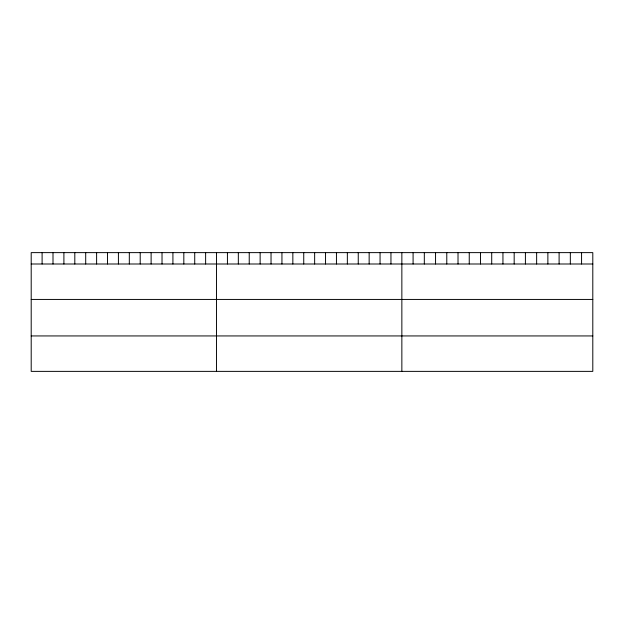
<?xml version="1.0" encoding="UTF-8"?>
<svg xmlns="http://www.w3.org/2000/svg" width="624" height="624" viewBox="0 0 624 624"><rect width="100%" height="100%" fill="white"/><g stroke="black" fill="none" stroke-linecap="round" stroke-linejoin="round"><path stroke-width="0.94" d="M592.8 263.999L592.8 371.374L31.2 371.374L31.2 252.626L592.8 252.626L592.8 263.999L31.2 263.999M31.2 299.434L592.8 299.434M31.2 335.938L592.8 335.938M581.568 252.626L581.568 263.999M570.336 252.626L570.336 263.999M559.104 252.626L559.104 263.999M547.872 252.626L547.872 263.999M536.64 252.626L536.64 263.999M525.408 252.626L525.408 263.999M514.176 252.626L514.176 263.999M502.944 252.626L502.944 263.999M491.712 252.626L491.712 263.999M480.48 252.626L480.48 263.999M469.248 252.626L469.248 263.999M458.016 252.626L458.016 263.999M446.784 252.626L446.784 263.999M435.552 252.626L435.552 263.999M424.32 252.626L424.32 263.999M413.088 252.626L413.088 263.999M401.856 252.626L401.856 371.374M390.952 252.626L390.952 263.999M380.055 252.626L380.055 263.999M369.151 252.626L369.151 263.999M358.246 252.626L358.246 263.999M347.35 252.626L347.35 263.999M336.445 252.626L336.445 263.999M325.541 252.626L325.541 263.999M314.644 252.626L314.644 263.999M303.74 252.626L303.74 263.999M292.843 252.626L292.843 263.999M281.939 252.626L281.939 263.999M271.034 252.626L271.034 263.999M260.138 252.626L260.138 263.999M249.233 252.626L249.233 263.999M238.329 252.626L238.329 263.999M227.432 252.626L227.432 263.999M216.528 252.626L216.528 371.374M205.624 252.626L205.624 263.999M194.727 252.626L194.727 263.999M183.823 252.626L183.823 263.999M172.918 252.626L172.918 263.999M162.022 252.626L162.022 263.999M151.117 252.626L151.117 263.999M140.213 252.626L140.213 263.999M129.316 252.626L129.316 263.999M118.412 252.626L118.412 263.999M107.515 252.626L107.515 263.999M96.611 252.626L96.611 263.999M85.706 252.626L85.706 263.999M74.81 252.626L74.81 263.999M63.905 252.626L63.905 263.999M53.001 252.626L53.001 263.999M42.104 252.626L42.104 263.999"/></g></svg>
